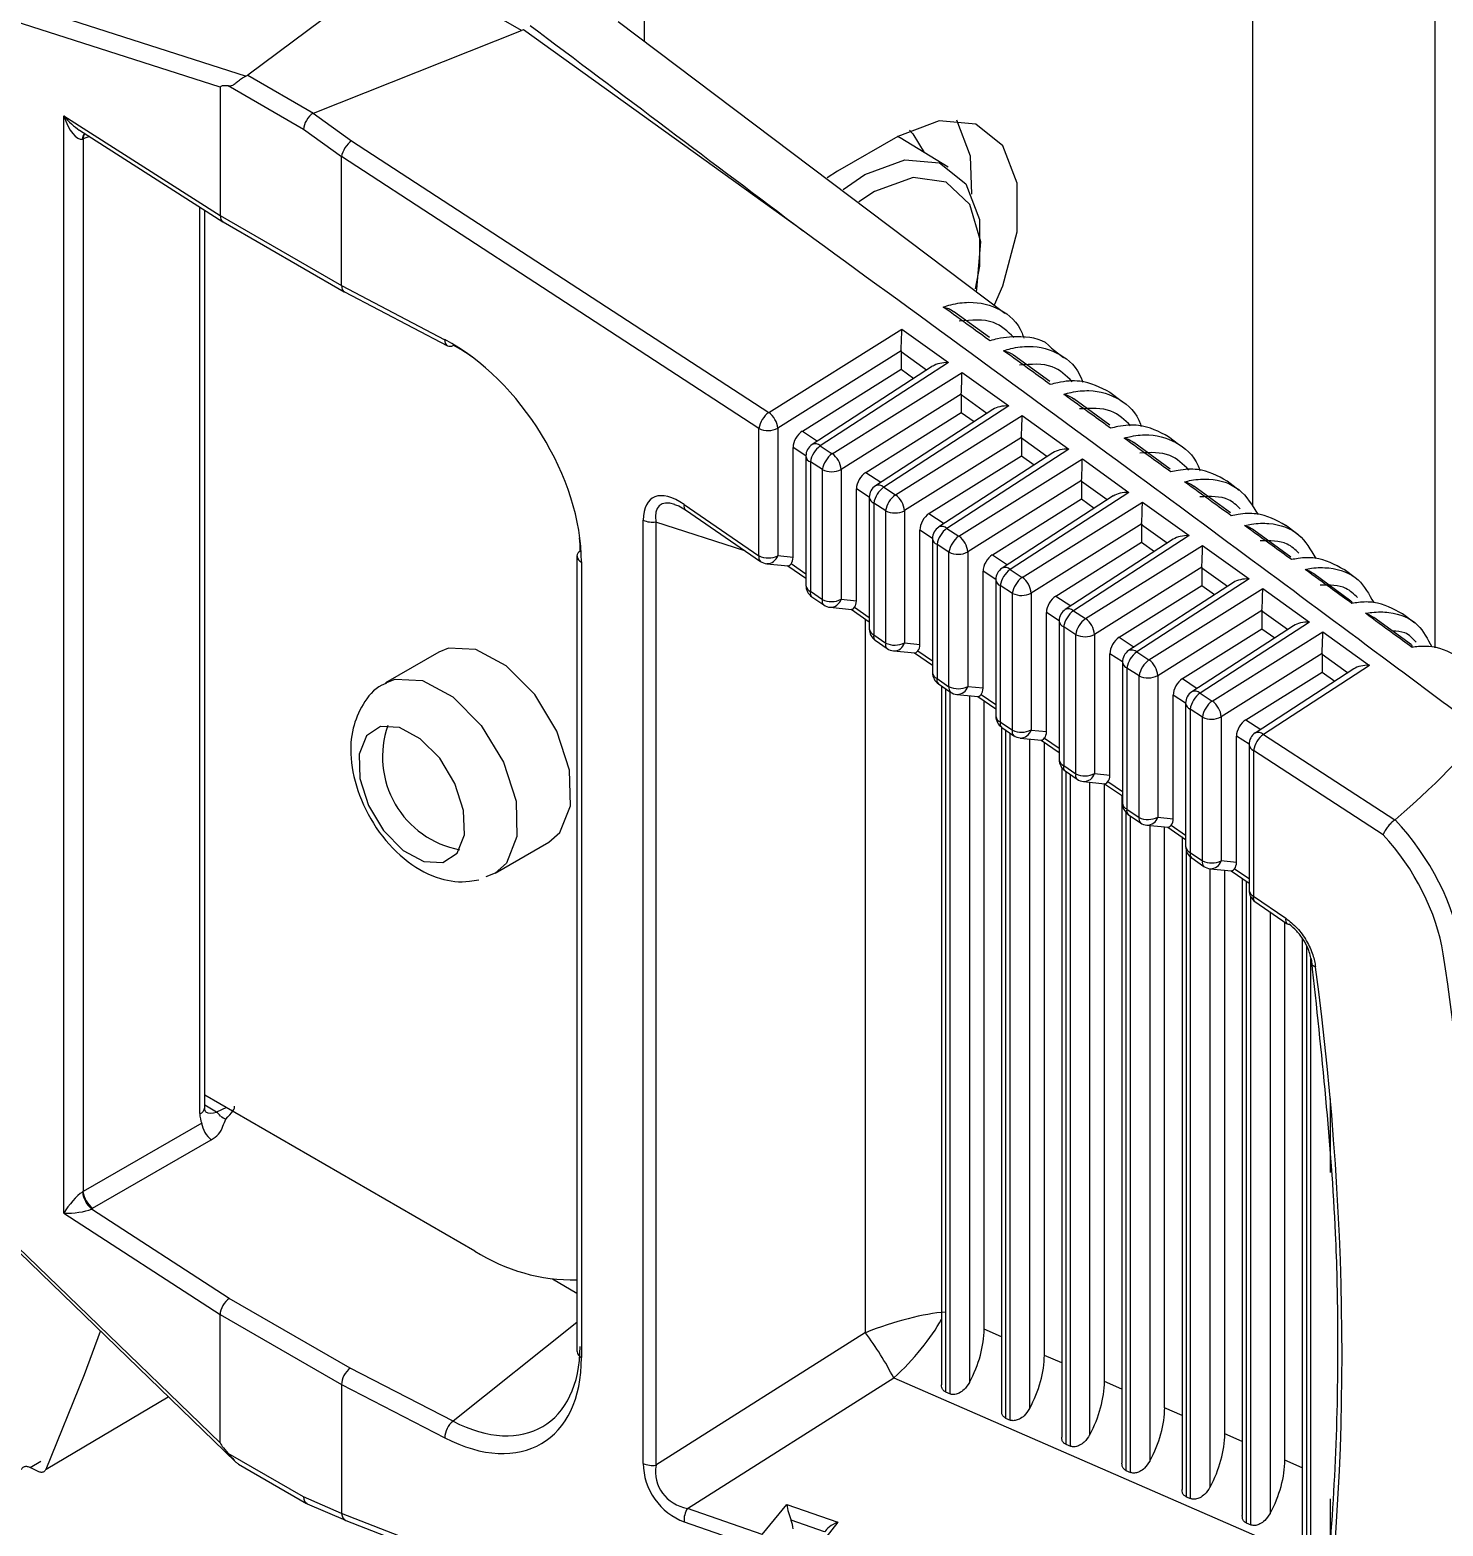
# Model space of a CAD drawing. Extents: x 11 to 120, y 2 to 94.
# Drawn here: x 90.513 to 91.543, y 72.098 to 73.188 of the extents above; entities that cross this region are included whole.
import ezdxf

# ---------------------------------------------------------------- set-up
doc = ezdxf.new("R2010")
doc.units = 0
doc.header["$MEASUREMENT"] = 0
doc.layers.add('OBJECT', color=7, linetype='CONTINUOUS')

msp = doc.modelspace()

# ---------------------------------------------------------------- linework, layer by layer
at = {"layer": 'OBJECT'}
for p, q in [((91.4041, 72.8409), (91.4041, 79.8762)), ((91.5371, 72.7375), (91.5371, 79.7995)), ((90.9608, 73.1794), (90.9608, 73.5128)), ((90.7831, 73.2383), (90.6717, 73.155)), ((90.8711, 73.1875), (90.7831, 73.2383)), ((90.4685, 73.2191), (90.6705, 73.1544)), ((90.6515, 73.1463), (90.4587, 73.2079)), ((91.2235, 72.9812), (90.9415, 73.1939)), ((90.7195, 73.1274), (90.8711, 73.1875)), ((91.0766, 73.0413), (90.8725, 73.188)), ((90.6717, 73.155), (90.7195, 73.1274)), ((90.6515, 73.1463), (90.6515, 73.0527)), ((90.7122, 73.1155), (90.6573, 73.1472)), ((90.5376, 73.1254), (90.6515, 73.0527)), ((90.5376, 72.3256), (90.5376, 73.1254)), ((90.7193, 73.1273), (90.7472, 73.1072)), ((90.5488, 73.115), (90.6535, 73.0482)), ((90.5561, 73.1103), (90.5515, 73.1085)), ((90.5515, 73.1085), (90.5515, 72.3413)), ((90.7399, 73.0956), (90.7122, 73.1155)), ((90.7472, 73.1072), (91.0514, 72.9092)), ((91.1453, 73.1104), (91.1015, 73.0851)), ((91.147, 73.1093), (91.1452, 73.1103)), ((91.1821, 73.088), (91.147, 73.1093)), ((91.0442, 72.8975), (90.7399, 73.0957)), ((90.7399, 73.0017), (90.7399, 73.0956)), ((91.1015, 73.0851), (91.0938, 73.0802)), ((91.1284, 73.0703), (91.117, 73.0628)), ((90.6366, 72.3981), (90.6366, 73.0589)), ((90.6402, 72.4025), (90.6402, 73.0567)), ((90.6515, 73.0527), (90.7399, 73.0017)), ((90.6515, 73.0527), (90.6515, 73.0527)), ((90.6536, 73.0481), (90.7419, 72.9972)), ((90.7399, 73.0017), (90.8152, 72.9622)), ((90.7399, 73.0017), (90.7399, 73.0017)), ((90.742, 72.9971), (90.8172, 72.9577)), ((91.2122, 72.9637), (91.1861, 72.9827)), ((91.0514, 72.9092), (91.1483, 72.97)), ((91.1483, 72.97), (91.1823, 72.9455)), ((91.1478, 72.954), (91.0579, 72.8977)), ((91.1478, 72.9534), (91.1478, 72.9407)), ((91.1664, 72.94), (91.1478, 72.9534)), ((91.2662, 72.949), (91.2573, 72.9558)), ((91.1708, 72.9429), (91.083, 72.8858)), ((91.1823, 72.9455), (91.0889, 72.8848)), ((91.2561, 72.9318), (91.2298, 72.951)), ((91.0758, 72.8956), (91.1478, 72.9407)), ((91.0976, 72.8791), (91.1922, 72.9384)), ((91.1478, 72.9407), (91.1571, 72.934)), ((91.1922, 72.9384), (91.2262, 72.914)), ((91.1916, 72.9225), (91.1041, 72.8676)), ((91.1916, 72.9219), (91.1916, 72.9092)), ((91.2103, 72.9085), (91.1916, 72.9219)), ((91.3089, 72.9168), (91.3, 72.9236)), ((91.2147, 72.9114), (91.1291, 72.8557)), ((91.2262, 72.914), (91.1351, 72.8547)), ((91.3, 72.8999), (91.2736, 72.9191)), ((91.122, 72.8655), (91.1916, 72.9092)), ((91.1437, 72.8491), (91.236, 72.9069)), ((91.1916, 72.9092), (91.201, 72.9025)), ((91.236, 72.9069), (91.27, 72.8825)), ((91.0442, 72.8046), (91.0442, 72.8975)), ((91.0579, 72.8977), (91.0579, 72.8048)), ((91.0758, 72.8956), (91.0869, 72.8883)), ((91.2355, 72.891), (91.1502, 72.8376)), ((91.2355, 72.8904), (91.2355, 72.8776)), ((91.2541, 72.877), (91.2355, 72.8904)), ((91.3499, 72.8859), (91.3427, 72.8914)), ((91.0691, 72.8037), (91.0691, 72.8836)), ((91.0784, 72.8775), (91.0691, 72.8836)), ((91.0784, 72.8774), (91.0784, 72.7831)), ((91.0889, 72.8848), (91.0976, 72.8791)), ((91.1681, 72.8355), (91.2355, 72.8776)), ((91.2585, 72.8798), (91.1752, 72.8257)), ((91.27, 72.8825), (91.1812, 72.8247)), ((91.2355, 72.8776), (91.2448, 72.8709)), ((91.3439, 72.8679), (91.3174, 72.8873)), ((91.0904, 72.8675), (91.0817, 72.8731)), ((91.0817, 72.8731), (91.0817, 72.7788)), ((91.0904, 72.7728), (91.0904, 72.8675)), ((91.1041, 72.8676), (91.1041, 72.773)), ((91.1899, 72.819), (91.2799, 72.8754)), ((91.2799, 72.8754), (91.3138, 72.8509)), ((91.122, 72.8655), (91.133, 72.8583)), ((91.2793, 72.8595), (91.1964, 72.8075)), ((91.2793, 72.8589), (91.2793, 72.8461)), ((91.298, 72.8455), (91.2793, 72.8589)), ((91.3879, 72.8359), (91.3611, 72.8554)), ((91.3943, 72.8524), (91.3854, 72.8592)), ((91.1152, 72.7719), (91.1152, 72.8535)), ((91.1246, 72.8475), (91.1152, 72.8535)), ((91.1246, 72.8474), (91.1246, 72.7513)), ((91.1351, 72.8547), (91.1437, 72.8491)), ((91.2143, 72.8054), (91.2793, 72.8461)), ((91.3024, 72.8483), (91.2214, 72.7957)), ((91.3138, 72.8509), (91.2273, 72.7947)), ((91.2793, 72.8461), (91.2886, 72.8394)), ((90.9897, 72.8421), (91.0442, 72.8046)), ((90.9907, 72.8381), (91.0452, 72.8006)), ((91.1366, 72.8374), (91.1279, 72.8431)), ((91.1279, 72.8431), (91.1279, 72.747)), ((91.1366, 72.7411), (91.1366, 72.8374)), ((91.1502, 72.8376), (91.1502, 72.7413)), ((91.1681, 72.8355), (91.1792, 72.8283)), ((91.2361, 72.789), (91.3237, 72.8439)), ((91.3237, 72.8439), (91.3577, 72.8194)), ((90.9599, 72.1432), (90.9599, 72.8306)), ((90.9691, 72.8293), (90.9691, 72.1419)), ((91.0339, 72.8084), (90.9691, 72.8293)), ((91.1614, 72.7401), (91.1614, 72.8235)), ((91.1707, 72.8174), (91.1614, 72.8235)), ((91.1812, 72.8247), (91.1899, 72.819)), ((91.3232, 72.8279), (91.2426, 72.7775)), ((91.3231, 72.8273), (91.3231, 72.8146)), ((91.3418, 72.8139), (91.3231, 72.8273)), ((91.4318, 72.8038), (91.4049, 72.8235)), ((91.437, 72.8202), (91.4281, 72.827)), ((91.1707, 72.8173), (91.1707, 72.7196)), ((91.1827, 72.8074), (91.174, 72.813)), ((91.174, 72.813), (91.174, 72.7153)), ((91.2605, 72.7753), (91.3231, 72.8146)), ((91.3462, 72.8168), (91.2675, 72.7656)), ((91.3577, 72.8194), (91.2735, 72.7646)), ((91.2823, 72.7589), (91.3675, 72.8123)), ((91.3231, 72.8146), (91.3325, 72.8079)), ((91.3675, 72.8123), (91.4015, 72.7879)), ((90.9115, 72.8044), (90.9115, 72.2247)), ((91.0579, 72.8048), (91.0691, 72.8037)), ((91.1827, 72.7093), (91.1827, 72.8074)), ((91.1964, 72.8075), (91.1964, 72.7095)), ((91.2143, 72.8054), (91.2253, 72.7982)), ((90.9148, 72.8002), (90.9148, 72.2204)), ((91.0499, 72.7989), (91.0654, 72.7974)), ((91.0652, 72.7974), (91.0784, 72.7883)), ((91.0677, 72.799), (91.0784, 72.7916)), ((91.2076, 72.7084), (91.2076, 72.7934)), ((91.2168, 72.7874), (91.2076, 72.7934)), ((91.2273, 72.7947), (91.2361, 72.789)), ((91.367, 72.7964), (91.2888, 72.7474)), ((91.367, 72.7958), (91.367, 72.7831)), ((91.3856, 72.7824), (91.367, 72.7958)), ((91.4757, 72.7717), (91.4487, 72.7916)), ((91.4797, 72.788), (91.4707, 72.7948)), ((91.0817, 72.7788), (91.0904, 72.7728)), ((91.2168, 72.7873), (91.2168, 72.6879)), ((91.2289, 72.7773), (91.2201, 72.783)), ((91.2201, 72.783), (91.2201, 72.6836)), ((91.3067, 72.7453), (91.367, 72.7831)), ((91.39, 72.7853), (91.3136, 72.7356)), ((91.4015, 72.7879), (91.3196, 72.7346)), ((91.3284, 72.7288), (91.4114, 72.7808)), ((91.367, 72.7831), (91.3763, 72.7764)), ((91.4114, 72.7808), (91.4454, 72.7564)), ((91.0828, 72.7748), (91.0914, 72.7689)), ((91.1041, 72.773), (91.1152, 72.7719)), ((91.2289, 72.6776), (91.2289, 72.7773)), ((91.2426, 72.7775), (91.2426, 72.6777)), ((91.2605, 72.7753), (91.2714, 72.7682)), ((91.0961, 72.7672), (91.1116, 72.7656)), ((91.1114, 72.7657), (91.1246, 72.7566)), ((91.1139, 72.7672), (91.1246, 72.7598)), ((91.1218, 72.2385), (91.1218, 72.7585)), ((91.2538, 72.6766), (91.2538, 72.7634)), ((91.263, 72.7574), (91.2538, 72.7634)), ((91.263, 72.7573), (91.263, 72.6562)), ((91.2735, 72.7646), (91.2823, 72.7589)), ((91.4108, 72.7649), (91.335, 72.7173)), ((91.4108, 72.7643), (91.4108, 72.7515)), ((91.4295, 72.7509), (91.4108, 72.7643)), ((91.5198, 72.7398), (91.4924, 72.7598)), ((91.5223, 72.7557), (91.5133, 72.7625)), ((91.1279, 72.747), (91.1366, 72.7411)), ((91.2751, 72.7472), (91.2663, 72.753)), ((91.2663, 72.753), (91.2663, 72.6519)), ((91.2751, 72.6458), (91.2751, 72.7472)), ((91.2888, 72.7474), (91.2888, 72.646)), ((91.3528, 72.7152), (91.4108, 72.7515)), ((91.4339, 72.7537), (91.3598, 72.7056)), ((91.4454, 72.7564), (91.3657, 72.7046)), ((91.3746, 72.6988), (91.4552, 72.7493)), ((91.4108, 72.7515), (91.4202, 72.7448)), ((91.4552, 72.7493), (91.4892, 72.7248)), ((91.1289, 72.7431), (91.1376, 72.7371)), ((91.1422, 72.7354), (91.1578, 72.7339)), ((91.1502, 72.7413), (91.1614, 72.7401)), ((91.16, 72.7354), (91.1707, 72.7281)), ((91.3067, 72.7453), (91.3176, 72.7382)), ((90.8109, 72.7345), (90.772, 72.7121)), ((91.1576, 72.7339), (91.1707, 72.7249)), ((91.2999, 72.6449), (91.2999, 72.7333)), ((91.3091, 72.7273), (91.2999, 72.7333)), ((91.3091, 72.7272), (91.3091, 72.6244)), ((91.3196, 72.7346), (91.3284, 72.7288)), ((91.4547, 72.7334), (91.3811, 72.6873)), ((91.4892, 72.7248), (91.4119, 72.6745)), ((91.4547, 72.7328), (91.4547, 72.72)), ((91.4733, 72.7194), (91.4547, 72.7328)), ((91.174, 72.7153), (91.1827, 72.7093)), ((91.3213, 72.7172), (91.3124, 72.7229)), ((91.3124, 72.7229), (91.3124, 72.6201)), ((91.3213, 72.614), (91.3213, 72.7172)), ((91.335, 72.7173), (91.335, 72.6142)), ((91.3528, 72.7152), (91.3637, 72.7081)), ((91.399, 72.6851), (91.4547, 72.72)), ((91.4777, 72.7222), (91.4059, 72.6755)), ((91.4547, 72.72), (91.464, 72.7133)), ((91.175, 72.7114), (91.1838, 72.7054)), ((91.1772, 72.7099), (91.1772, 72.2005)), ((91.1801, 72.7079), (91.1801, 72.1953)), ((91.1835, 72.1939), (91.1835, 72.7056)), ((91.1884, 72.7037), (91.2039, 72.7021)), ((91.1964, 72.7095), (91.2076, 72.7084)), ((91.1976, 72.7028), (91.1976, 72.2022)), ((91.2062, 72.7037), (91.2168, 72.6964)), ((91.3461, 72.6131), (91.3461, 72.7032)), ((91.3552, 72.6973), (91.3461, 72.7032)), ((91.3657, 72.7046), (91.3746, 72.6988)), ((91.2037, 72.7021), (91.2168, 72.6931)), ((91.2083, 72.241), (91.2083, 72.699)), ((91.3552, 72.6972), (91.3552, 72.5927)), ((91.3674, 72.6871), (91.3585, 72.6929)), ((91.3585, 72.6929), (91.3585, 72.5884)), ((91.2201, 72.6836), (91.2289, 72.6776)), ((91.3674, 72.5823), (91.3674, 72.6871)), ((91.3811, 72.6873), (91.3811, 72.5825)), ((91.399, 72.6851), (91.4099, 72.6781)), ((91.221, 72.6797), (91.221, 72.1815)), ((91.2212, 72.6796), (91.2299, 72.6736)), ((91.224, 72.6777), (91.224, 72.1762)), ((91.2273, 72.1748), (91.2273, 72.6754)), ((91.2346, 72.6719), (91.2501, 72.6704)), ((91.2414, 72.6712), (91.2414, 72.1831)), ((91.2426, 72.6777), (91.2538, 72.6766)), ((91.2499, 72.6704), (91.263, 72.6614)), ((91.2524, 72.6719), (91.263, 72.6646)), ((91.3923, 72.5814), (91.3923, 72.6732)), ((91.4014, 72.6673), (91.3923, 72.6732)), ((91.4119, 72.6745), (91.5077, 72.6122)), ((91.2522, 72.2219), (91.2522, 72.6688)), ((91.4014, 72.6672), (91.4014, 72.561)), ((91.4047, 72.6629), (91.4047, 72.5567)), ((91.4992, 72.6013), (91.4047, 72.6629)), ((91.2649, 72.6503), (91.2649, 72.1624)), ((91.2663, 72.6519), (91.2751, 72.6458)), ((91.2673, 72.6479), (91.2761, 72.6419)), ((91.2678, 72.6476), (91.2678, 72.1571)), ((91.2712, 72.1557), (91.2712, 72.6453)), ((91.2808, 72.6401), (91.2963, 72.6386)), ((91.2852, 72.6397), (91.2852, 72.164)), ((91.2888, 72.646), (91.2999, 72.6449)), ((91.296, 72.2029), (91.296, 72.6386)), ((91.2961, 72.6386), (91.3091, 72.6297)), ((91.2986, 72.6402), (91.3091, 72.6329)), ((91.3087, 72.6299), (91.3087, 72.1433)), ((91.3117, 72.6177), (91.3117, 72.138)), ((91.3124, 72.6201), (91.3213, 72.614)), ((91.3134, 72.6162), (91.3223, 72.6101)), ((91.315, 72.1366), (91.315, 72.6151)), ((91.327, 72.6084), (91.3425, 72.6068)), ((91.3291, 72.6082), (91.3291, 72.1449)), ((91.335, 72.6142), (91.3461, 72.6131)), ((91.3398, 72.1838), (91.3398, 72.6071)), ((91.3423, 72.6069), (91.3552, 72.5979)), ((91.3447, 72.6084), (91.3552, 72.6012)), ((91.5077, 72.6122), (91.5079, 72.6123)), ((90.852, 72.5735), (90.8909, 72.596)), ((91.3526, 72.5998), (91.3526, 72.1242)), ((91.3555, 72.5904), (91.3555, 72.1189)), ((91.3585, 72.5884), (91.3674, 72.5823)), ((91.3588, 72.1175), (91.3588, 72.585)), ((91.3596, 72.5845), (91.3685, 72.5783)), ((91.3811, 72.5825), (91.3923, 72.5814)), ((90.852, 72.5735), (90.845, 72.5707)), ((91.3729, 72.5767), (91.3729, 72.1258)), ((91.3731, 72.5766), (91.3886, 72.5751)), ((91.3837, 72.1647), (91.3837, 72.5756)), ((91.3884, 72.5751), (91.4014, 72.5662)), ((91.3909, 72.5766), (91.4014, 72.5695)), ((91.3964, 72.5696), (91.3964, 72.1051)), ((91.3993, 72.5676), (91.3993, 72.0999)), ((91.4027, 72.0984), (91.4027, 72.556)), ((91.4047, 72.5567), (91.4282, 72.5405)), ((91.4057, 72.5527), (91.4292, 72.5365)), ((91.4168, 72.5451), (91.4168, 72.1067)), ((91.4275, 72.1456), (91.4275, 72.5377)), ((91.4402, 72.5258), (91.4402, 72.086)), ((91.4432, 72.5207), (91.4432, 72.0808)), ((91.4465, 72.0793), (91.4465, 72.5113)), ((90.6402, 72.4117), (90.8371, 72.298)), ((91.4606, 72.4092), (91.4606, 72.3551)), ((90.6488, 72.3993), (90.6402, 72.4043)), ((90.6561, 72.4025), (90.6488, 72.3993)), ((90.638, 72.3912), (90.5515, 72.3413)), ((90.5585, 72.3291), (90.645, 72.379)), ((90.6515, 72.1581), (90.4587, 72.3445)), ((90.458, 72.3423), (90.6626, 72.1444)), ((90.5376, 72.3256), (90.6515, 72.2516)), ((90.6581, 72.2634), (90.5577, 72.3286)), ((90.8937, 72.2776), (90.9115, 72.2673)), ((90.7461, 72.2126), (90.6581, 72.2634)), ((90.6515, 72.1581), (90.6515, 72.2516)), ((90.6515, 72.2516), (90.7399, 72.2006)), ((90.6515, 72.2516), (90.6515, 72.2516)), ((90.9115, 72.246), (90.8212, 72.1739)), ((91.1218, 72.2385), (90.9691, 72.1419)), ((91.221, 72.2355), (91.2083, 72.241)), ((90.8212, 72.1739), (90.7461, 72.2126)), ((91.2649, 72.2164), (91.2522, 72.2219)), ((90.9921, 72.1104), (91.1424, 72.2055)), ((91.1424, 72.2055), (91.4581, 72.068)), ((91.3087, 72.1973), (91.296, 72.2029)), ((90.5245, 72.139), (90.6136, 72.1918)), ((90.7399, 72.2006), (90.7399, 72.1067)), ((90.7399, 72.2006), (90.8152, 72.1619)), ((91.1801, 72.1953), (91.1835, 72.1939)), ((91.3526, 72.1782), (91.3398, 72.1838)), ((91.224, 72.1762), (91.2273, 72.1748)), ((91.2678, 72.1571), (91.2712, 72.1557)), ((91.3964, 72.1591), (91.3837, 72.1647)), ((90.7122, 72.1188), (90.6573, 72.1504)), ((90.513, 72.1403), (90.5208, 72.1449)), ((90.5182, 72.1375), (90.513, 72.1403)), ((90.6649, 72.1427), (90.7145, 72.114)), ((91.3117, 72.138), (91.315, 72.1366)), ((91.4402, 72.14), (91.4275, 72.1456)), ((90.7399, 72.1067), (90.7122, 72.1188)), ((90.7149, 72.1138), (90.7429, 72.1017)), ((91.3555, 72.1189), (91.3588, 72.1175)), ((91.4606, 72.1174), (91.4606, 72.0876)), ((91.0442, 71.9886), (90.7399, 72.1067)), ((91.0466, 72.0913), (90.9921, 72.1104)), ((91.0466, 72.0913), (91.0645, 72.1133)), ((91.0645, 72.1133), (91.1017, 72.1003)), ((90.743, 72.1016), (91.0473, 71.9836)), ((90.9897, 72.1007), (91.0442, 72.0816)), ((91.0919, 72.0932), (91.0677, 72.1017)), ((91.1017, 72.1003), (91.0841, 72.0781)), ((91.3993, 72.0999), (91.4027, 72.0984))]:
    msp.add_line(p, q, dxfattribs=at)
at = {"layer": 'OBJECT', "flags": 128}
for points in [[(91.2159, 72.9876), (91.2219, 73.0015), (91.2324, 73.0408), (91.2324, 73.0763), (91.2219, 73.1035), (91.2022, 73.1193), (91.1756, 73.1217), (91.1453, 73.1104)], [(91.1993, 73.0683), (91.1984, 73.0959), (91.1885, 73.1223)], [(91.154, 73.1149), (91.1563, 73.1123), (91.1647, 73.0986)], [(91.1056, 73.0716), (91.1214, 73.0825), (91.1504, 73.0933), (91.1759, 73.0911), (91.1949, 73.0759), (91.2049, 73.0498), (91.2049, 73.0158), (91.2017, 72.9992)], [(91.2027, 72.9971), (91.2031, 72.9991), (91.2058, 73.0335), (91.198, 73.0607), (91.1807, 73.0771), (91.1565, 73.0805), (91.1284, 73.0703)], [(90.8909, 72.596), (90.899, 72.6031), (90.9067, 72.6225), (90.906, 72.6484), (90.8968, 72.6769), (90.8807, 72.7036), (90.86, 72.7244), (90.8379, 72.7363), (90.8179, 72.7373), (90.8109, 72.7345)], [(90.7722, 72.7122), (90.779, 72.7149), (90.799, 72.7139), (90.8211, 72.702), (90.8418, 72.6811), (90.8579, 72.6544), (90.8671, 72.6259), (90.8678, 72.6), (90.8601, 72.5806), (90.852, 72.5735)], [(90.7684, 72.6803), (90.758, 72.6734), (90.7527, 72.6601), (90.7532, 72.6423), (90.7595, 72.6227), (90.7706, 72.6044), (90.7848, 72.59), (90.8, 72.5819), (90.8138, 72.5811), (90.8241, 72.588), (90.8295, 72.6013), (90.8289, 72.6191), (90.8226, 72.6387), (90.8116, 72.6571), (90.7973, 72.6714), (90.7822, 72.6796), (90.7684, 72.6803)], [(91.4499, 72.505), (91.449, 72.5054), (91.4482, 72.5058), (91.4476, 72.5063), (91.4471, 72.5069), (91.4468, 72.5076), (91.4467, 72.5082), (91.4468, 72.5089), (91.4471, 72.5096)], [(90.5245, 72.139), (90.5525, 72.2079), (90.5643, 72.2396)]]:
    msp.add_lwpolyline(points, dxfattribs=at)
at = {"layer": 'OBJECT'}
for centre, radius, start, end in [((90.5572, 73.1084), 0.00619, 138.0804, 179.7259), ((90.5582, 73.1083), 0.00674, 142.7614, 178.146), ((90.8198, 72.9616), 0.00467, 171.7443, 236.497), ((90.8189, 72.9616), 0.00424, 246.7359, 303.6449), ((91.0624, 72.8944), 0.0185, 126.6236, 170.2007), ((91.0415, 72.896), 0.0165, 5.8549, 53.2354), ((91.0509, 72.9115), 0.0155, 244.5111, 296.9454), ((91.0884, 72.8774), 0.01, 123.0323, 180), ((91.0834, 72.8778), 0.00502, 184.958, 250.352), ((91.0999, 72.87), 0.0185, 126.6225, 170.2003), ((91.0852, 72.8808), 0.00546, 46.9466, 113.9363), ((91.1086, 72.8643), 0.0185, 126.6225, 170.2003), ((91.0877, 72.866), 0.0165, 5.8571, 53.2322), ((91.097, 72.8815), 0.0155, 244.511, 296.9449), ((91.1346, 72.8474), 0.01, 123.0323, 180), ((91.1313, 72.8507), 0.00546, 46.9441, 113.9359), ((91.1296, 72.8478), 0.00502, 184.9403, 250.3697), ((91.1461, 72.8399), 0.0185, 126.6246, 170.2003), ((91.1547, 72.8343), 0.0185, 126.6258, 170.1995), ((91.1339, 72.8359), 0.0165, 5.854, 53.2364), ((90.9934, 72.8409), 0.00391, 163.0585, 225.9595), ((91.1432, 72.8514), 0.0155, 244.511, 296.9459), ((90.9665, 72.8448), 0.0156, 244.6839, 279.5483), ((91.1807, 72.8173), 0.01, 123.0323, 180), ((91.1922, 72.8099), 0.0185, 126.6258, 170.199), ((91.1775, 72.8207), 0.00546, 46.942, 113.9425), ((91.1757, 72.8178), 0.00501, 184.9377, 250.3723), ((91.2009, 72.8042), 0.0185, 126.623, 170.1998), ((91.1801, 72.8058), 0.0165, 5.8552, 53.2341), ((90.9161, 72.8041), 0.00463, 119.49, 176.0522), ((90.9166, 72.8049), 0.00506, 185.2925, 250.02), ((91.0479, 72.8035), 0.00391, 163.057, 225.961), ((91.0509, 72.8186), 0.0155, 244.5111, 296.9454), ((91.0509, 72.8089), 0.01, 235.4819, 264.2993), ((91.05, 72.8072), 0.00822, 269.0414, 343.1358), ((91.1894, 72.8213), 0.0155, 244.511, 296.9449), ((91.2268, 72.7873), 0.01, 123.0323, 180), ((91.2383, 72.7799), 0.0185, 126.6212, 170.2016), ((91.2236, 72.7907), 0.00546, 46.9493, 113.9291), ((91.0884, 72.7831), 0.01, 180, 235.4819), ((91.0836, 72.7836), 0.00517, 186.0146, 249.2954), ((91.0855, 72.7776), 0.00391, 163.0657, 225.9571), ((91.2218, 72.7877), 0.00501, 184.9374, 250.3707), ((91.2471, 72.7741), 0.0185, 126.6261, 170.1992), ((91.2262, 72.7758), 0.0165, 5.854, 53.2364), ((91.0941, 72.7717), 0.00391, 163.0596, 225.9632), ((91.097, 72.7868), 0.0155, 244.511, 296.9449), ((91.0971, 72.7771), 0.01, 235.4819, 264.2993), ((91.0962, 72.7754), 0.00822, 269.0463, 343.1305), ((91.2356, 72.7913), 0.0155, 244.5119, 296.9451), ((91.273, 72.7573), 0.01, 123.0323, 180), ((91.268, 72.7577), 0.00502, 184.958, 250.352), ((91.2845, 72.7498), 0.0185, 126.6258, 170.199), ((91.2697, 72.7606), 0.00546, 46.9477, 113.9368), ((91.2933, 72.7441), 0.0185, 126.6225, 170.2008), ((91.2724, 72.7457), 0.0165, 5.8543, 53.235), ((91.1346, 72.7513), 0.01, 180, 235.4819), ((91.1297, 72.7519), 0.00516, 185.9995, 249.3105), ((91.1316, 72.7459), 0.00391, 163.0581, 225.9582), ((91.2818, 72.7612), 0.0155, 244.5099, 296.9455), ((91.1403, 72.7399), 0.00391, 163.0585, 225.9595), ((91.1432, 72.7551), 0.0155, 244.511, 296.9459), ((91.1432, 72.7454), 0.01, 235.4819, 264.2993), ((91.1424, 72.7436), 0.00822, 269.0446, 343.1324), ((91.3191, 72.7272), 0.01, 123.0323, 180), ((91.3159, 72.7306), 0.00546, 46.9441, 113.9359), ((91.3141, 72.7277), 0.00502, 184.9403, 250.3697), ((91.3306, 72.7198), 0.0185, 126.6246, 170.2003), ((91.3395, 72.714), 0.0185, 126.6258, 170.199), ((91.3186, 72.7157), 0.0165, 5.8547, 53.2347), ((91.1807, 72.7196), 0.01, 180, 235.4819), ((91.1758, 72.7202), 0.00516, 185.9995, 249.3105), ((91.1777, 72.7142), 0.00391, 163.0569, 225.9611), ((91.3279, 72.7312), 0.0155, 244.5122, 296.9448), ((91.1865, 72.7082), 0.00391, 163.0657, 225.9571), ((91.1894, 72.7233), 0.0155, 244.511, 296.9449), ((91.1894, 72.7136), 0.01, 235.4819, 264.2993), ((91.1886, 72.7119), 0.00822, 269.0448, 343.1322), ((91.3652, 72.6972), 0.01, 123.0323, 180), ((91.3767, 72.6898), 0.0185, 126.6273, 170.1956), ((91.362, 72.7006), 0.00546, 46.9484, 113.9345), ((91.3602, 72.6976), 0.00501, 184.9374, 250.3707), ((91.3856, 72.684), 0.0185, 126.6212, 170.2021), ((91.3648, 72.6856), 0.0165, 5.8552, 53.2351), ((90.8387, 72.6582), 0.0689, 160.733, 259.2616), ((91.2268, 72.6879), 0.01, 180, 235.4819), ((91.222, 72.6884), 0.00516, 185.9978, 249.3103), ((91.2239, 72.6825), 0.00391, 163.0673, 225.9555), ((91.3741, 72.7011), 0.0155, 244.5099, 296.946), ((91.2326, 72.6764), 0.00391, 163.0585, 225.9595), ((91.2356, 72.6916), 0.0155, 244.5119, 296.9451), ((91.2356, 72.6819), 0.01, 235.4819, 264.2993), ((91.2347, 72.6801), 0.00822, 269.0446, 343.1324), ((91.4114, 72.6672), 0.01, 123.0323, 180), ((91.4229, 72.6597), 0.0185, 126.6225, 170.2003), ((91.4082, 72.6708), 0.00527, 45.5779, 115.3006), ((91.4064, 72.6676), 0.00502, 184.958, 250.352), ((91.273, 72.6562), 0.01, 180, 235.4819), ((91.2681, 72.6567), 0.00517, 186.0162, 249.2938), ((91.27, 72.6507), 0.00391, 163.0657, 225.9571), ((91.2788, 72.6447), 0.00391, 163.0637, 225.9592), ((91.2818, 72.6598), 0.0155, 244.5099, 296.9455), ((91.2818, 72.6501), 0.01, 235.4819, 264.2993), ((91.2809, 72.6484), 0.00822, 269.0426, 343.1346), ((91.3191, 72.6244), 0.01, 180, 235.4819), ((91.3142, 72.625), 0.00516, 185.9995, 249.3105), ((91.3161, 72.619), 0.00391, 163.0585, 225.9595), ((91.325, 72.6129), 0.00391, 163.0585, 225.9595), ((91.3279, 72.628), 0.0155, 244.5122, 296.9448), ((91.3279, 72.6183), 0.01, 235.4819, 264.2993), ((91.3271, 72.6166), 0.00822, 269.0464, 343.1307), ((91.3652, 72.5927), 0.01, 180, 235.4819), ((91.3604, 72.5932), 0.00516, 185.9992, 249.3089), ((91.3623, 72.5873), 0.00391, 163.0677, 225.9551), ((91.3741, 72.5963), 0.0155, 244.5099, 296.946), ((91.3733, 72.5848), 0.00822, 269.0434, 343.1337), ((91.3712, 72.5812), 0.00391, 163.0657, 225.9571), ((91.3741, 72.5866), 0.01, 235.4819, 264.2993), ((91.4114, 72.561), 0.01, 180, 235.4819), ((91.4064, 72.5614), 0.00502, 184.958, 250.352), ((91.4084, 72.5555), 0.00391, 163.0673, 225.9555), ((91.4319, 72.5394), 0.00391, 163.0657, 225.9571), ((91.4305, 72.5385), 0.00233, 236.2887, 272.2864), ((90.6351, 72.403), 0.00516, 287.6282, 354.5152), ((90.6418, 72.3895), 0.012, 34.8955, 54.5717), ((90.6562, 72.3936), 0.0184, 187.4744, 232.5266), ((90.6606, 72.4068), 0.0137, 229.5407, 248.5227), ((90.5706, 72.3435), 0.0197, 187.2131, 229.0062), ((90.5697, 72.3437), 0.0184, 187.4754, 232.5246), ((90.9094, 72.4113), 0.1344, 237.4676, 270.91), ((90.9147, 72.086), 0.2572, 27.6898, 36.3551), ((90.9166, 72.2252), 0.00506, 185.2925, 250.02), ((90.8314, 72.1612), 0.0163, 128.7776, 177.8128), ((90.9665, 72.1573), 0.0156, 244.6839, 279.5483), ((91.0045, 72.1022), 0.0149, 146.4413, 185.6923)]:
    msp.add_arc(centre, radius, start, end, dxfattribs=at)
for centre, major_axis, ratio, start_param, end_param in [((91.5651, 72.6915), (0.6996, -0.4919), 0.108829, 3.057234, 3.070323), ((86.5726, 74.3893), (13.5348, -9.6488), 0.094709, 1.299778, 1.31529), ((90.6454, 73.1622), (0.0269, -0.0062), 0.221608, 5.957084, 6.097685), ((90.782, 73.1107), (0.1305, -0.0357), 0.06024, 2.857382, 3.158052), ((90.545, 73.1292), (-0.0061, 0.0208), 0.380972, 1.644662, 3.12832), ((90.545, 73.1292), (-0.0139, 0.0162), 0.382704, 1.480977, 2.240346), ((90.7192, 73.1196), (0.00543, 0.00841), 0.541118, 0.864711, 2.383148), ((90.7773, 73.0861), (0.0583, -0.041), 0.108829, 3.070323, 3.096503), ((90.545, 73.1128), (0.00998, -0.0013), 0.470077, 5.417555, 5.471635), ((90.7468, 73.0998), (0.00565, 0.00825), 0.488283, 0.880431, 2.392513), ((90.8809, 73.0034), (0.1409, -0.0924), 0.040839, 3.162007, 3.168361), ((90.6587, 73.0567), (0.00519, 0.00855), 0.594217, 2.369233, 3.154712), ((90.7468, 73.0059), (0.00482, 0.00876), 0.560658, 2.344748, 3.152958), ((91.1478, 72.9626), (0.0004, 0.012), 0.026825, 3.925085, 5.373421), ((90.8144, 72.852), (-0.0726, 0.1139), 0.608944, 3.904062, 5.467262), ((90.8211, 72.8563), (-0.0676, 0.1053), 0.60375, 5.317985, 5.465646), ((91.1549, 72.9575), (0.00502, 0.00868), 0.583023, 2.282332, 2.352433), ((91.1818, 72.9381), (0.014, -0.0003), 0.527029, 1.548181, 2.485158), ((91.1917, 72.931), (0.0004, 0.012), 0.026825, 3.925085, 5.373421), ((91.1988, 72.926), (0.00502, 0.00868), 0.583023, 2.282332, 2.352433), ((91.2257, 72.9066), (0.014, -0.0003), 0.527029, 1.548181, 2.485158), ((91.2355, 72.8995), (0.0004, 0.012), 0.026825, 3.925085, 5.373421), ((91.0762, 72.8876), (0.00503, 0.00865), 0.586689, 0.839421, 2.351503), ((91.2426, 72.8944), (0.00502, 0.00868), 0.583023, 2.282332, 2.352433), ((91.2695, 72.8751), (0.014, -0.0003), 0.527029, 1.548181, 2.485158), ((91.2794, 72.868), (0.0004, 0.012), 0.026825, 3.925085, 5.373421), ((91.1224, 72.8575), (0.00503, 0.00865), 0.586689, 0.839421, 2.351503), ((91.2864, 72.8629), (0.00502, 0.00868), 0.583023, 2.282332, 2.352433), ((90.9953, 72.8002), (-0.0288, 0.0466), 0.44344, 5.493279, 6.904804), ((91.002, 72.8045), (-0.0302, 0.037), 0.376374, 5.756416, 6.859272), ((91.3134, 72.8435), (0.014, -0.0003), 0.527029, 1.548181, 2.485158), ((91.1686, 72.8275), (0.00503, 0.00865), 0.586689, 0.839421, 2.351503), ((91.3232, 72.8365), (0.0004, 0.012), 0.026825, 3.925085, 5.373421), ((91.3303, 72.8314), (0.00502, 0.00868), 0.583023, 2.282332, 2.352433), ((90.8211, 72.8563), (-0.0676, 0.1053), 0.60375, 3.902446, 3.993627), ((91.3572, 72.812), (0.014, -0.0003), 0.527029, 1.548181, 2.485158), ((91.367, 72.8049), (0.0004, 0.012), 0.026825, 3.925085, 5.373421), ((91.0616, 72.8078), (-0.00469, 0.00996), 0.580588, 3.41279, 4.030522), ((91.2147, 72.7974), (0.00503, 0.00865), 0.586689, 0.839421, 2.351503), ((91.0688, 72.8071), (0.00354, 0.00967), 0.277978, 3.070296, 3.818939), ((91.3741, 72.7999), (0.00502, 0.00868), 0.583023, 2.282332, 2.352433), ((91.401, 72.7805), (0.014, -0.0003), 0.527029, 1.548181, 2.485158), ((91.4109, 72.7734), (0.0004, 0.012), 0.026825, 3.925085, 5.373421), ((91.1078, 72.7761), (-0.00469, 0.00996), 0.580588, 3.41279, 4.030522), ((91.2609, 72.7674), (0.00503, 0.00865), 0.586689, 0.839421, 2.351503), ((91.1149, 72.7753), (0.00354, 0.00967), 0.277978, 3.070296, 3.818939), ((91.418, 72.7683), (0.00502, 0.00868), 0.583023, 2.282332, 2.352433), ((91.4449, 72.749), (0.014, -0.0003), 0.527029, 1.548181, 2.485158), ((91.4547, 72.7419), (0.0004, 0.012), 0.026825, 3.925085, 5.373421), ((91.1611, 72.7436), (0.00354, 0.00967), 0.277978, 3.070296, 3.818939), ((91.154, 72.7443), (-0.00469, 0.00996), 0.580588, 3.41279, 4.030522), ((91.3071, 72.7373), (0.00503, 0.00865), 0.586689, 0.839421, 2.351503), ((91.4618, 72.7368), (0.00502, 0.00868), 0.583023, 2.282332, 2.352433), ((91.4887, 72.7175), (0.014, -0.0003), 0.527029, 1.548181, 2.485158), ((91.3533, 72.7072), (0.00503, 0.00865), 0.586689, 0.839421, 2.351503), ((91.2073, 72.7118), (0.00354, 0.00967), 0.277978, 3.070296, 3.818939), ((91.2001, 72.7125), (-0.00469, 0.00996), 0.580588, 3.41279, 4.030522), ((91.3994, 72.6772), (0.00503, 0.00865), 0.586689, 0.839421, 2.351503), ((91.2535, 72.6801), (0.00354, 0.00967), 0.277978, 3.070296, 3.818939), ((91.2463, 72.6808), (-0.00469, 0.00996), 0.580588, 3.41279, 4.030522), ((89.9392, 71.6615), (1.6308, 1.0245), 0.0499, 5.97324, 6.214353), ((91.2996, 72.6483), (0.00354, 0.00967), 0.277978, 3.070296, 3.818939), ((91.2925, 72.649), (-0.00469, 0.00996), 0.580588, 3.41279, 4.030522), ((91.3458, 72.6166), (0.00354, 0.00967), 0.277978, 3.070296, 3.818939), ((91.3387, 72.6173), (-0.00469, 0.00996), 0.580588, 3.41279, 4.030522), ((91.469, 72.5446), (-0.0646, 0.1012), 0.604584, 4.082188, 5.018809), ((91.4623, 72.5403), (-0.0596, 0.0926), 0.606975, 4.079515, 5.001048), ((91.392, 72.5848), (0.00354, 0.00967), 0.277978, 3.070296, 3.818939), ((91.3848, 72.5855), (-0.00469, 0.00996), 0.580588, 3.41279, 4.030522), ((89.9028, 73.0359), (-1.2131, 1.885), 0.606975, 3.716007, 4.079515), ((89.8535, 73.0615), (-1.1759, 1.8255), 0.606958, 3.742743, 4.051772), ((90.6559, 72.4074), (0.0143, 0.0206), 0.62527, 2.408059, 2.785992), ((90.6494, 72.4118), (0.0094, 0.0118), 0.653417, 3.242256, 3.971132), ((90.5511, 72.3412), (0.1107, 0.0629), 0.11127, 5.875651, 6.249662), ((90.545, 72.3294), (0.0095, 0.0123), 0.262244, 0.597902, 2.08156), ((90.545, 72.3458), (0.00993, 0.00183), 0.66592, 5.234349, 5.288429), ((90.545, 72.3294), (0.0153, 0.0015), 0.233774, 4.17929, 5.662948), ((90.5457, 72.338), (0.02, 0.0017), 0.625176, 5.304504, 5.358584), ((90.6587, 72.2556), (0.00523, 0.00853), 0.591402, 0.888066, 2.371596), ((91.1374, 72.229), (0.0598, 0.0207), 0.225528, 0.707549, 1.754747), ((91.1374, 72.229), (0.0439, 0.0459), 0.320773, 4.499237, 5.424437), ((91.1655, 72.2167), (0.0302, 0.0522), 0.581784, 4.770172, 5.495103), ((90.8211, 72.2772), (-0.0665, 0.1065), 0.60747, 2.343934, 3.907134), ((90.7468, 72.2048), (0.00479, 0.00878), 0.563255, 0.858917, 2.342447), ((90.8144, 72.2729), (-0.0728, 0.1143), 0.605309, 2.338179, 3.901379), ((91.2094, 72.1976), (0.0302, 0.0522), 0.581784, 4.770172, 5.495103), ((91.2532, 72.1785), (0.0302, 0.0522), 0.581784, 4.770172, 5.495103), ((91.2971, 72.1594), (0.0302, 0.0522), 0.581784, 4.770172, 5.495103), ((90.782, 72.0429), (0.1304, -0.1154), 0.036351, 3.173733, 3.474403), ((91.3409, 72.1403), (0.0302, 0.0522), 0.581784, 4.770172, 5.495103), ((90.9953, 72.1367), (-0.0222, 0.0333), 0.831459, 0.896071, 2.307597), ((91.002, 72.141), (0.0295, 0.0174), 0.875291, 2.521504, 3.93303), ((91.3847, 72.1212), (0.0302, 0.0522), 0.581784, 4.770172, 5.495103), ((90.7192, 72.1229), (0.00451, 0.00894), 0.611471, 2.321597, 3.176109), ((90.8809, 72.0525), (0.141, -0.0544), 0.050809, 3.161195, 3.167549), ((90.7468, 72.1109), (0.00381, 0.00925), 0.627458, 2.280628, 3.1544), ((91.0688, 72.1079), (-0.0033, 0.0116), 0.259069, 1.012856, 2.067267), ((91.0616, 72.0991), (-0.00441, 0.00973), 0.616481, 4.078004, 4.695736), ((91.106, 72.0949), (0.014, 0.0041), 0.443879, 1.75013, 2.804542)]:
    msp.add_ellipse(centre, major_axis=major_axis, ratio=ratio, start_param=start_param, end_param=end_param, dxfattribs=at)
for points, knots in [([(90.6573, 73.1472), (90.6584, 73.1472), (90.6603, 73.1473), (90.6629, 73.1492), (90.6655, 73.1515), (90.6681, 73.1534), (90.6699, 73.1541), (90.6705, 73.1544)], [0, 0, 0, 0, 0.2815, 0.477143, 0.672465, 0.878459, 1, 1, 1, 1]), ([(91.5697, 72.678), (91.5657, 72.6809), (91.546, 72.6956), (91.4631, 72.7573), (91.3035, 72.8759), (91.1581, 72.9819), (91.0766, 73.0413)], [0, 0, 0, 0, 0.024148, 0.120739, 0.507103, 1, 1, 1, 1]), ([(91.1785, 72.986), (91.1803, 72.9866), (91.1868, 72.9886), (91.2017, 72.9906), (91.2207, 72.9856), (91.2336, 72.9744), (91.2368, 72.9646), (91.2372, 72.9634)], [0, 0, 0, 0, 0.0714199, 0.2475162, 0.5990887, 0.9509873, 1, 1, 1, 1]), ([(91.2126, 72.9614), (91.2079, 72.9647), (91.1965, 72.973), (91.1852, 72.9812), (91.1785, 72.986)], [0, 0, 0, 0, 0.412559, 1, 1, 1, 1]), ([(91.1785, 72.986), (91.1785, 72.986), (91.1799, 72.9857), (91.1827, 72.985), (91.1849, 72.9835), (91.1861, 72.9827)], [0, 0, 0, 0, 0.0151826, 0.4911943, 1, 1, 1, 1]), ([(91.23, 72.9638), (91.2254, 72.9682), (91.215, 72.9781), (91.1991, 72.9765), (91.1902, 72.9756)], [0, 0, 0, 0, 0.4445621, 1, 1, 1, 1]), ([(91.2575, 72.956), (91.2574, 72.956), (91.2525, 72.9626), (91.2382, 72.9647), (91.2223, 72.9641), (91.2144, 72.9619), (91.2126, 72.9614)], [0, 0, 0, 0, 0.004059, 0.545301, 0.892432, 1, 1, 1, 1]), ([(91.2224, 72.9542), (91.2243, 72.9547), (91.2306, 72.9566), (91.2455, 72.9584), (91.2643, 72.9529), (91.2767, 72.9416), (91.2798, 72.9321), (91.2801, 72.9312)], [0, 0, 0, 0, 0.071394, 0.250149, 0.607067, 0.964322, 1, 1, 1, 1]), ([(91.2565, 72.9295), (91.2518, 72.9329), (91.2405, 72.9412), (91.2291, 72.9494), (91.2224, 72.9542)], [0, 0, 0, 0, 0.412531, 1, 1, 1, 1]), ([(91.2224, 72.9542), (91.2225, 72.9542), (91.2237, 72.9539), (91.2264, 72.9532), (91.2286, 72.9518), (91.2298, 72.9509)], [0, 0, 0, 0, 0.015499, 0.458336, 1, 1, 1, 1]), ([(91.2726, 72.9316), (91.2681, 72.9359), (91.258, 72.9456), (91.2426, 72.9443), (91.234, 72.9437)], [0, 0, 0, 0, 0.448721, 1, 1, 1, 1]), ([(91.3001, 72.9238), (91.2932, 72.9274), (91.2819, 72.9332), (91.2658, 72.9319), (91.2583, 72.93), (91.2565, 72.9295)], [0, 0, 0, 0, 0.553496, 0.891306, 1, 1, 1, 1]), ([(91.2664, 72.9224), (91.2682, 72.9229), (91.2745, 72.9246), (91.2892, 72.926), (91.3078, 72.9201), (91.3198, 72.9087), (91.3227, 72.8995), (91.3229, 72.899)], [0, 0, 0, 0, 0.071376, 0.252912, 0.615424, 0.978292, 1, 1, 1, 1]), ([(91.3005, 72.8977), (91.2958, 72.9011), (91.2844, 72.9093), (91.2731, 72.9175), (91.2664, 72.9224)], [0, 0, 0, 0, 0.412496, 1, 1, 1, 1]), ([(91.2664, 72.9224), (91.2664, 72.9224), (91.2676, 72.9221), (91.2702, 72.9214), (91.2724, 72.92), (91.2736, 72.9191)], [0, 0, 0, 0, 0.015838, 0.423185, 1, 1, 1, 1]), ([(91.3151, 72.8994), (91.3107, 72.9037), (91.3009, 72.9131), (91.286, 72.9122), (91.2779, 72.9117)], [0, 0, 0, 0, 0.4531929, 1, 1, 1, 1]), ([(91.3428, 72.8915), (91.3359, 72.8951), (91.325, 72.9009), (91.3093, 72.8998), (91.3023, 72.8981), (91.3005, 72.8977)], [0, 0, 0, 0, 0.5632031, 0.8902785, 1, 1, 1, 1]), ([(91.3103, 72.8905), (91.3121, 72.891), (91.3183, 72.8925), (91.333, 72.8937), (91.3513, 72.8873), (91.3628, 72.8758), (91.3656, 72.8669), (91.3657, 72.8667)], [0, 0, 0, 0, 0.0713669, 0.2558178, 0.6241954, 0.9929464, 1, 1, 1, 1]), ([(91.3444, 72.8658), (91.3397, 72.8692), (91.3284, 72.8774), (91.317, 72.8857), (91.3103, 72.8905)], [0, 0, 0, 0, 0.412465, 1, 1, 1, 1]), ([(91.3103, 72.8905), (91.3104, 72.8905), (91.3114, 72.8903), (91.314, 72.8896), (91.3161, 72.8882), (91.3174, 72.8873)], [0, 0, 0, 0, 0.016193, 0.385524, 1, 1, 1, 1]), ([(91.3576, 72.8672), (91.3533, 72.8714), (91.3439, 72.8807), (91.3295, 72.88), (91.3217, 72.8796)], [0, 0, 0, 0, 0.458017, 1, 1, 1, 1]), ([(91.3854, 72.8592), (91.3786, 72.8629), (91.368, 72.8685), (91.3529, 72.8677), (91.3462, 72.8662), (91.3444, 72.8658)], [0, 0, 0, 0, 0.573828, 0.889181, 1, 1, 1, 1]), ([(91.3543, 72.8586), (91.356, 72.859), (91.3622, 72.8605), (91.3766, 72.8612), (91.3953, 72.8554), (91.4039, 72.8415), (91.408, 72.8347)], [0, 0, 0, 0, 0.071817, 0.260509, 0.637405, 1, 1, 1, 1]), ([(91.3884, 72.8339), (91.3837, 72.8373), (91.3723, 72.8455), (91.361, 72.8538), (91.3543, 72.8586)], [0, 0, 0, 0, 0.412428, 1, 1, 1, 1]), ([(91.3543, 72.8586), (91.3543, 72.8586), (91.3552, 72.8584), (91.3577, 72.8577), (91.3598, 72.8564), (91.3612, 72.8555)], [0, 0, 0, 0, 0.01659, 0.345232, 1, 1, 1, 1]), ([(91.395, 72.839), (91.3923, 72.8415), (91.3846, 72.8486), (91.3731, 72.848), (91.3656, 72.8476)], [0, 0, 0, 0, 0.3491106, 1, 1, 1, 1]), ([(90.9826, 72.8421), (90.9836, 72.8419), (90.986, 72.8412), (90.989, 72.8392), (90.9907, 72.8381)], [0, 0, 0, 0, 0.4399886, 1, 1, 1, 1]), ([(91.428, 72.8269), (91.4213, 72.8306), (91.4111, 72.8361), (91.3964, 72.8355), (91.3901, 72.8342), (91.3884, 72.8339)], [0, 0, 0, 0, 0.5854566, 0.888004, 1, 1, 1, 1]), ([(91.3982, 72.8267), (91.3999, 72.8271), (91.4061, 72.8284), (91.4203, 72.8288), (91.4384, 72.8228), (91.4464, 72.8091), (91.4501, 72.8027)], [0, 0, 0, 0, 0.072632, 0.266704, 0.654401, 1, 1, 1, 1]), ([(91.4323, 72.8019), (91.4276, 72.8054), (91.4163, 72.8136), (91.4049, 72.8219), (91.3982, 72.8267)], [0, 0, 0, 0, 0.412395, 1, 1, 1, 1]), ([(91.3982, 72.8267), (91.3983, 72.8267), (91.399, 72.8265), (91.4015, 72.8258), (91.4035, 72.8245), (91.4049, 72.8236)], [0, 0, 0, 0, 0.017007, 0.301896, 1, 1, 1, 1]), ([(91.4377, 72.8066), (91.4351, 72.8091), (91.4277, 72.8161), (91.4165, 72.8157), (91.4094, 72.8155)], [0, 0, 0, 0, 0.359266, 1, 1, 1, 1]), ([(91.4706, 72.7946), (91.464, 72.7983), (91.4541, 72.8037), (91.4399, 72.8033), (91.434, 72.8022), (91.4323, 72.8019)], [0, 0, 0, 0, 0.597986, 0.886682, 1, 1, 1, 1]), ([(91.4422, 72.7948), (91.4438, 72.7951), (91.4499, 72.7962), (91.464, 72.7963), (91.4814, 72.7901), (91.4889, 72.7767), (91.4923, 72.7706)], [0, 0, 0, 0, 0.073413, 0.272986, 0.671731, 1, 1, 1, 1]), ([(91.4763, 72.77), (91.4716, 72.7734), (91.4602, 72.7816), (91.4489, 72.7899), (91.4422, 72.7948)], [0, 0, 0, 0, 0.412352, 1, 1, 1, 1]), ([(91.4422, 72.7948), (91.4422, 72.7948), (91.4429, 72.7946), (91.4452, 72.7939), (91.4472, 72.7926), (91.4487, 72.7917)], [0, 0, 0, 0, 0.017524, 0.255401, 1, 1, 1, 1]), ([(91.4805, 72.7742), (91.4778, 72.7768), (91.4707, 72.7836), (91.46, 72.7834), (91.4532, 72.7833)], [0, 0, 0, 0, 0.370333, 1, 1, 1, 1]), ([(91.4758, 72.7719), (91.476, 72.7716), (91.4763, 72.7713), (91.4763, 72.7703), (91.4763, 72.77), (91.4763, 72.77)], [0, 0, 0, 0, 0.717097, 0.981666, 1, 1, 1, 1]), ([(91.5132, 72.7623), (91.5066, 72.766), (91.4971, 72.7713), (91.4834, 72.7711), (91.4779, 72.7702), (91.4763, 72.77)], [0, 0, 0, 0, 0.611027, 0.885038, 1, 1, 1, 1]), ([(91.4862, 72.7628), (91.4878, 72.763), (91.4938, 72.764), (91.5077, 72.7637), (91.5245, 72.7574), (91.5316, 72.7441), (91.5346, 72.7384)], [0, 0, 0, 0, 0.073873, 0.2782845, 0.6867594, 1, 1, 1, 1]), ([(91.5202, 72.7379), (91.5156, 72.7414), (91.5042, 72.7496), (91.4928, 72.7579), (91.4862, 72.7628)], [0, 0, 0, 0, 0.412313, 1, 1, 1, 1]), ([(91.4862, 72.7628), (91.4862, 72.7628), (91.4867, 72.7626), (91.4889, 72.762), (91.4908, 72.7608), (91.4923, 72.7598)], [0, 0, 0, 0, 0.01838, 0.209728, 1, 1, 1, 1]), ([(91.5232, 72.7418), (91.5207, 72.7445), (91.5161, 72.7494), (91.5092, 72.7497), (91.5061, 72.7498)], [0, 0, 0, 0, 0.556415, 1, 1, 1, 1]), ([(91.5198, 72.7397), (91.52, 72.7395), (91.5202, 72.7391), (91.5202, 72.7382), (91.5202, 72.738), (91.5202, 72.7379)], [0, 0, 0, 0, 0.77338, 0.980385, 1, 1, 1, 1]), ([(91.5557, 72.73), (91.5492, 72.7336), (91.54, 72.7388), (91.5269, 72.7388), (91.5218, 72.7382), (91.5202, 72.7379)], [0, 0, 0, 0, 0.625464, 0.88326, 1, 1, 1, 1]), ([(90.7727, 72.7118), (90.7715, 72.7113), (90.7642, 72.7086), (90.7549, 72.6968), (90.7471, 72.6786), (90.7458, 72.6559), (90.7519, 72.6295), (90.7665, 72.6023), (90.7873, 72.5807), (90.8101, 72.5685), (90.8284, 72.5663), (90.8377, 72.5682), (90.84, 72.5686)], [0, 0, 0, 0, 0.018707, 0.1176449, 0.2126351, 0.3204296, 0.4494831, 0.5869874, 0.7263494, 0.8568765, 0.9645364, 1, 1, 1, 1]), ([(91.5077, 72.6122), (91.5069, 72.6116), (91.5053, 72.6104), (91.503, 72.6079), (91.501, 72.6052), (91.4998, 72.603), (91.4994, 72.6018), (91.4992, 72.6014), (91.4992, 72.6013)], [0, 0, 0, 0, 0.2192768, 0.4385033, 0.6592408, 0.8829816, 0.9858182, 1, 1, 1, 1]), ([(91.4282, 72.5405), (91.431, 72.5383), (91.4367, 72.5338), (91.4436, 72.5242), (91.4482, 72.5142), (91.4494, 72.5079), (91.4499, 72.505)], [0, 0, 0, 0, 0.2618794, 0.5244054, 0.7764165, 1, 1, 1, 1]), ([(91.4471, 72.5096), (91.4464, 72.5124), (91.4452, 72.5174), (91.4411, 72.5251), (91.4362, 72.5315), (91.4325, 72.5346), (91.4306, 72.5362)], [0, 0, 0, 0, 0.2953363, 0.5247161, 0.7544597, 1, 1, 1, 1]), ([(91.4471, 71.9666), (91.4478, 71.9716), (91.4516, 71.9966), (91.462, 72.0813), (91.4665, 72.1698), (91.4661, 72.2609), (91.4641, 72.3528), (91.4543, 72.4426), (91.4471, 72.5096)], [0, 0, 0, 0, 0.029968, 0.149857, 0.5, 0.529968, 0.649857, 1, 1, 1, 1]), ([(90.6409, 72.3995), (90.6409, 72.3995), (90.6409, 72.3994), (90.6405, 72.3997), (90.6403, 72.4017), (90.6402, 72.4025)], [0, 0, 0, 0, 0.062947, 0.61458, 1, 1, 1, 1]), ([(90.645, 72.379), (90.6469, 72.3803), (90.6511, 72.3832), (90.6533, 72.3887), (90.6549, 72.3924), (90.6556, 72.3941)], [0, 0, 0, 0, 0.305418, 0.682483, 1, 1, 1, 1]), ([(91.1976, 72.2022), (91.1964, 72.2003), (91.1944, 72.1972), (91.1904, 72.1944), (91.1872, 72.1934), (91.1849, 72.1933), (91.1838, 72.1937), (91.1835, 72.1939)], [0, 0, 0, 0, 0.34594, 0.577476, 0.767325, 0.928013, 1, 1, 1, 1]), ([(91.1801, 72.1953), (91.1795, 72.1957), (91.1784, 72.1964), (91.1774, 72.1983), (91.1773, 72.1998), (91.1772, 72.2005)], [0, 0, 0, 0, 0.338304, 0.676578, 1, 1, 1, 1]), ([(91.224, 72.1762), (91.2234, 72.1766), (91.2222, 72.1773), (91.2212, 72.1792), (91.2211, 72.1807), (91.2211, 72.1815)], [0, 0, 0, 0, 0.338291, 0.676591, 1, 1, 1, 1]), ([(91.2414, 72.1831), (91.2402, 72.1812), (91.2382, 72.1781), (91.2343, 72.1754), (91.231, 72.1743), (91.2287, 72.1743), (91.2277, 72.1746), (91.2273, 72.1748)], [0, 0, 0, 0, 0.345939, 0.577474, 0.76731, 0.927998, 1, 1, 1, 1]), ([(91.2678, 72.1571), (91.2672, 72.1575), (91.266, 72.1582), (91.265, 72.1601), (91.265, 72.1616), (91.2649, 72.1624)], [0, 0, 0, 0, 0.338295, 0.676561, 1, 1, 1, 1]), ([(91.2852, 72.164), (91.2841, 72.1621), (91.2821, 72.159), (91.2781, 72.1563), (91.2749, 72.1552), (91.2726, 72.1552), (91.2715, 72.1556), (91.2712, 72.1557)], [0, 0, 0, 0, 0.345939, 0.577474, 0.76731, 0.927998, 1, 1, 1, 1]), ([(90.6573, 72.1504), (90.6584, 72.1492), (90.6603, 72.1471), (90.6627, 72.1441), (90.6643, 72.1432), (90.6649, 72.1427)], [0, 0, 0, 0, 0.447453, 0.758426, 1, 1, 1, 1]), ([(90.5067, 72.1388), (90.5069, 72.1391), (90.5072, 72.1398), (90.5079, 72.1404), (90.5088, 72.1409), (90.5098, 72.1411), (90.5108, 72.1411), (90.5119, 72.1408), (90.5127, 72.1404), (90.513, 72.1403)], [0, 0, 0, 0, 0.1443771, 0.288714, 0.433066, 0.5774136, 0.7217669, 0.8591023, 1, 1, 1, 1]), ([(90.5245, 72.139), (90.5243, 72.1387), (90.524, 72.138), (90.5233, 72.1373), (90.5225, 72.1369), (90.5215, 72.1366), (90.5205, 72.1367), (90.5193, 72.1369), (90.5186, 72.1373), (90.5182, 72.1375)], [0, 0, 0, 0, 0.14386, 0.287723, 0.431551, 0.57538, 0.719226, 0.857748, 1, 1, 1, 1]), ([(91.3117, 72.138), (91.3111, 72.1384), (91.3099, 72.1391), (91.3089, 72.141), (91.3088, 72.1425), (91.3087, 72.1433)], [0, 0, 0, 0, 0.338293, 0.676563, 1, 1, 1, 1]), ([(91.3291, 72.1449), (91.3279, 72.1431), (91.3259, 72.1399), (91.322, 72.1372), (91.3187, 72.1361), (91.3164, 72.1361), (91.3153, 72.1365), (91.315, 72.1366)], [0, 0, 0, 0, 0.345934, 0.577484, 0.767312, 0.927998, 1, 1, 1, 1]), ([(91.3729, 72.1258), (91.3717, 72.124), (91.3697, 72.1209), (91.3658, 72.1181), (91.3626, 72.117), (91.3603, 72.117), (91.3592, 72.1174), (91.3588, 72.1175)], [0, 0, 0, 0, 0.345934, 0.577476, 0.767312, 0.927998, 1, 1, 1, 1]), ([(91.3555, 72.1189), (91.3549, 72.1193), (91.3537, 72.12), (91.3527, 72.1219), (91.3526, 72.1234), (91.3526, 72.1242)], [0, 0, 0, 0, 0.338295, 0.676561, 1, 1, 1, 1]), ([(91.3993, 72.0999), (91.3987, 72.1002), (91.3976, 72.1009), (91.3966, 72.1028), (91.3965, 72.1043), (91.3964, 72.1051)], [0, 0, 0, 0, 0.338302, 0.676581, 1, 1, 1, 1]), ([(91.4168, 72.1067), (91.4156, 72.1049), (91.4136, 72.1018), (91.4096, 72.099), (91.4064, 72.0979), (91.4041, 72.0979), (91.403, 72.0983), (91.4027, 72.0984)], [0, 0, 0, 0, 0.345934, 0.577484, 0.767312, 0.927998, 1, 1, 1, 1])]:
    msp.add_open_spline(points, degree=3, knots=knots, dxfattribs=at)

doc.saveas('drawing.dxf')
